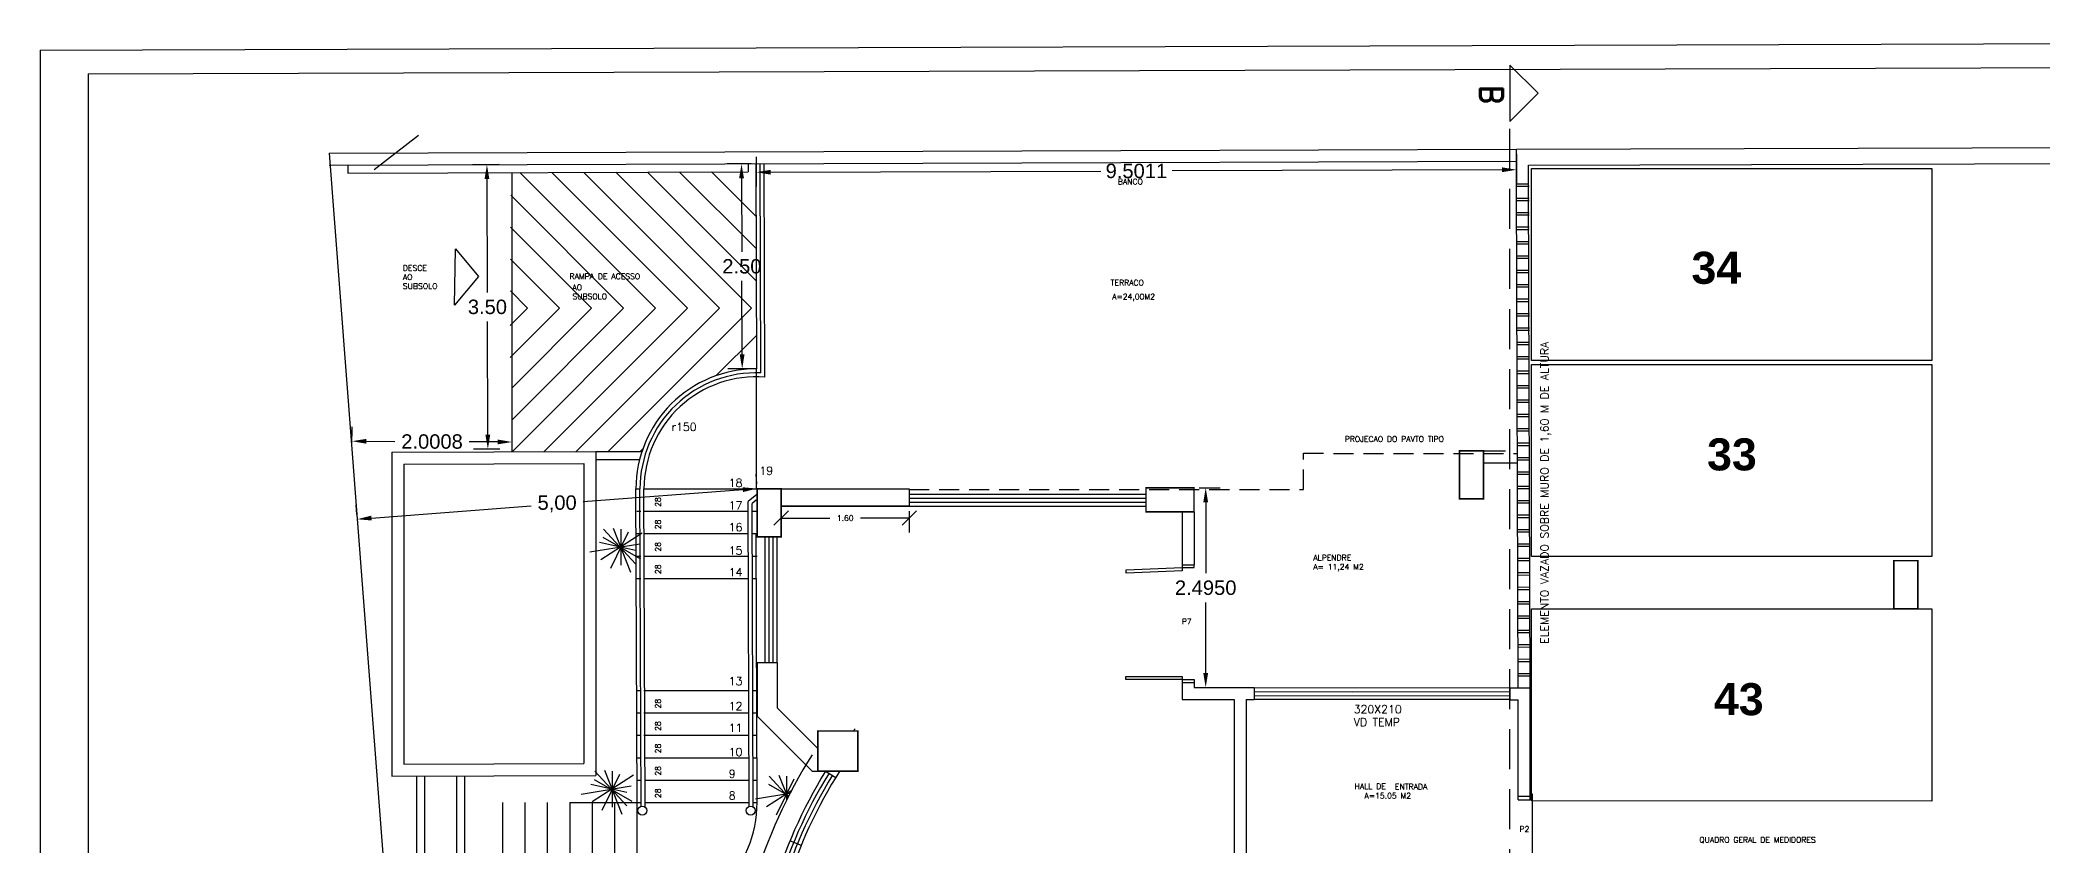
# Model space of a CAD drawing. Header units: millimetres. Extents: x 2200 to 2403, y 2380 to 2511.
# Drawn here: x 2289.78 to 2314.81, y 2439.59 to 2449.66 of the extents above; entities that cross this region are included whole.
import ezdxf

# ---------------------------------------------------------------- set-up
doc = ezdxf.new("R2010")
doc.units = ezdxf.units.MM
doc.linetypes.add('DASHED', pattern=[0.75, 0.5, -0.25])
doc.linetypes.add('HIDDEN', pattern=[0.375, 0.25, -0.125])
doc.styles.add('ROMAND', font='romand', dxfattribs={"height": 0.1})
doc.styles.add('ROMANS', font='ROMANS.shx', dxfattribs={"height": 0.07})
doc.styles.add('SANSSERIFBOLD', font='sasb____.pfb', dxfattribs={"height": 0.4})
doc.styles.get("Standard").update_dxf_attribs({"font": 'arial.ttf'})
doc.dimstyles.get("Standard").update_dxf_attribs({"dimtxt": 0.18, "dimasz": 0.18, "dimexe": 0.18, "dimexo": 0.0625, "dimgap": 0.09, "dimtad": 0, "dimtih": 1, "dimtoh": 1, "dimdec": 4, "dimzin": 0, "dimdsep": 46, "dimtxsty": 'Standard', "dimcen": 0.09, "dimadec": 0, "dimazin": 0, "dimtfac": 1, "dimtdec": 4, "dimtofl": 0, "dimtmove": 0, "dimatfit": 3, "dimfxl": 1, "dimtolj": 1, "dimtzin": 0, "dimarcsym": 0})

# ---------------------------------------------------------------- blocks, each defined once
blk = doc.blocks.new('*D190')
at = {"color": 0, "lineweight": -2, "transparency": 16777216}
for p, q in [((2298.732, 2448.2), (2298.733, 2447.827)), ((2308.233, 2448.232), (2308.234, 2447.858)), ((2298.912, 2448.007), (2303.037, 2448.021)), ((2308.053, 2448.038), (2303.929, 2448.024))]:
    blk.add_line(p, q, dxfattribs=at)
at = {"color": 0, "transparency": 16777216}
for points in [[(2298.912, 2448.037), (2298.912, 2447.977), (2298.732, 2448.007)], [(2308.053, 2448.068), (2308.053, 2448.008), (2308.233, 2448.038)]]:
    blk.add_solid(points, dxfattribs=at)
at = {"layer": 'DEFPOINTS', "color": 0, "transparency": 16777216}
for p in [(2298.732, 2448.263), (2308.233, 2448.294), (2298.732, 2448.007)]:
    blk.add_point(p, dxfattribs=at)
at = {"color": 0, "transparency": 16777216, "insert": (2303.483, 2448.022), "char_height": 0.18, "attachment_point": 5}
blk.add_mtext('\\A1;9.5011', dxfattribs=at)
blk = doc.blocks.new('*D191')
at = {"color": 0, "lineweight": -2, "transparency": 16777216}
for p, q in [((2298.74, 2444.112), (2298.73, 2444.232)), ((2293.74, 2443.729), (2293.731, 2443.85)), ((2293.924, 2443.684), (2295.921, 2443.837)), ((2298.565, 2444.039), (2296.568, 2443.886))]:
    blk.add_line(p, q, dxfattribs=at)
at = {"color": 0, "transparency": 16777216}
for points in [[(2298.562, 2444.069), (2298.567, 2444.009), (2298.744, 2444.053)], [(2293.922, 2443.714), (2293.926, 2443.654), (2293.745, 2443.67)]]:
    blk.add_solid(points, dxfattribs=at)
at = {"layer": 'DEFPOINTS', "color": 0, "transparency": 16777216}
for p in [(2298.744, 2444.049), (2293.745, 2443.67), (2293.745, 2443.667)]:
    blk.add_point(p, dxfattribs=at)
at = {"color": 0, "transparency": 16777216, "insert": (2296.244, 2443.861), "char_height": 0.18, "attachment_point": 5}
blk.add_mtext('\\A1;5,00', dxfattribs=at)
blk = doc.blocks.new('*D202')
at = {"color": 0, "lineweight": -2, "transparency": 16777216}
for p, q in [((2293.68, 2444.581), (2293.681, 2444.825)), ((2293.86, 2444.644), (2294.215, 2444.642)), ((2295.501, 2444.636), (2295.146, 2444.638)), ((2295.681, 2444.571), (2295.682, 2444.815))]:
    blk.add_line(p, q, dxfattribs=at)
at = {"color": 0, "transparency": 16777216}
for points in [[(2293.86, 2444.674), (2293.86, 2444.614), (2293.68, 2444.645)], [(2295.501, 2444.666), (2295.501, 2444.606), (2295.681, 2444.635)]]:
    blk.add_solid(points, dxfattribs=at)
at = {"layer": 'DEFPOINTS', "color": 0, "transparency": 16777216}
for p in [(2293.68, 2444.645), (2293.68, 2444.518), (2295.68, 2444.508)]:
    blk.add_point(p, dxfattribs=at)
at = {"color": 0, "transparency": 16777216, "insert": (2294.681, 2444.64), "char_height": 0.18, "attachment_point": 5}
blk.add_mtext('\\A1;2.0008', dxfattribs=at)
blk = doc.blocks.new('*D213')
at = {"color": 0, "lineweight": -2, "transparency": 16777216}
for p, q in [((2295.518, 2448.102), (2295.187, 2448.101)), ((2295.367, 2447.922), (2295.372, 2446.505)), ((2295.378, 2444.725), (2295.373, 2446.142)), ((2295.53, 2444.546), (2295.199, 2444.545))]:
    blk.add_line(p, q, dxfattribs=at)
at = {"color": 0, "transparency": 16777216}
for points in [[(2295.397, 2447.922), (2295.337, 2447.921), (2295.367, 2448.102)], [(2295.408, 2444.726), (2295.348, 2444.725), (2295.379, 2444.545)]]:
    blk.add_solid(points, dxfattribs=at)
at = {"layer": 'DEFPOINTS', "color": 0, "transparency": 16777216}
for p in [(2295.58, 2448.102), (2295.379, 2444.545), (2295.592, 2444.546)]:
    blk.add_point(p, dxfattribs=at)
at = {"color": 0, "transparency": 16777216, "insert": (2295.373, 2446.323), "char_height": 0.18, "attachment_point": 5}
blk.add_mtext('\\A1;3.50', dxfattribs=at)
blk = doc.blocks.new('*D179')
at = {"color": 0, "lineweight": -2, "transparency": 16777216}
for p, q in [((2298.67, 2448.112), (2298.368, 2448.111)), ((2298.549, 2447.932), (2298.552, 2447.012)), ((2298.556, 2445.729), (2298.553, 2446.649)), ((2298.678, 2445.549), (2298.377, 2445.548))]:
    blk.add_line(p, q, dxfattribs=at)
at = {"color": 0, "transparency": 16777216}
for points in [[(2298.579, 2447.932), (2298.519, 2447.932), (2298.548, 2448.112)], [(2298.586, 2445.729), (2298.526, 2445.729), (2298.557, 2445.549)]]:
    blk.add_solid(points, dxfattribs=at)
at = {"layer": 'DEFPOINTS', "color": 0, "transparency": 16777216}
for p in [(2298.732, 2448.113), (2298.557, 2445.549), (2298.74, 2445.55)]:
    blk.add_point(p, dxfattribs=at)
at = {"color": 0, "transparency": 16777216, "insert": (2298.553, 2446.83), "char_height": 0.18, "attachment_point": 5}
blk.add_mtext('\\A1;2.50', dxfattribs=at)
blk = doc.blocks.new('*D174')
at = {"color": 0, "lineweight": -2, "transparency": 16777216}
for p, q in [((2304.266, 2444.061), (2304.529, 2444.061)), ((2304.349, 2443.881), (2304.349, 2442.995)), ((2304.349, 2441.746), (2304.349, 2442.631)), ((2304.266, 2441.566), (2304.529, 2441.566))]:
    blk.add_line(p, q, dxfattribs=at)
at = {"color": 0, "transparency": 16777216}
for points in [[(2304.319, 2443.881), (2304.379, 2443.881), (2304.349, 2444.061)], [(2304.319, 2441.746), (2304.379, 2441.746), (2304.349, 2441.566)]]:
    blk.add_solid(points, dxfattribs=at)
at = {"layer": 'DEFPOINTS', "color": 0, "transparency": 16777216}
for p in [(2304.203, 2444.061), (2304.349, 2444.061), (2304.203, 2441.566)]:
    blk.add_point(p, dxfattribs=at)
at = {"color": 0, "transparency": 16777216, "insert": (2304.349, 2442.813), "char_height": 0.18, "attachment_point": 5}
blk.add_mtext('\\A1;2.4950', dxfattribs=at)
blk = doc.blocks.new('*D240')
at = {"color": 1, "lineweight": -2, "transparency": 16777216}
for p, q in [((2298.954, 2443.594), (2299.134, 2443.774)), ((2299.044, 2443.77), (2299.044, 2443.504)), ((2299.044, 2443.684), (2299.653, 2443.684)), ((2300.644, 2443.684), (2300.036, 2443.684)), ((2300.554, 2443.594), (2300.734, 2443.774)), ((2300.644, 2443.77), (2300.644, 2443.504))]:
    blk.add_line(p, q, dxfattribs=at)
at = {"layer": 'DEFPOINTS', "color": 0, "transparency": 16777216}
for p in [(2299.044, 2443.832), (2300.644, 2443.832), (2300.644, 2443.684)]:
    blk.add_point(p, dxfattribs=at)
at = {"color": 1, "transparency": 16777216, "insert": (2299.844, 2443.684), "char_height": 0.07, "attachment_point": 5, "style": 'ROMANS'}
blk.add_mtext('\\A1;1.60', dxfattribs=at)

msp = doc.modelspace()

# ---------------------------------------------------------------- linework, layer by layer
at = {"color": 1}
for p, q in [((2289.78267, 2449.53306), (2327.79711, 2449.65898)), ((2289.78267, 2449.53306), (2289.78267, 2420.53476)), ((2293.63034, 2448.09579), (2293.63034, 2447.99579)), ((2298.63034, 2448.11236), (2298.63034, 2448.01236)), ((2298.74049, 2445.54951), (2298.732, 2448.11269)), ((2293.63034, 2447.99579), (2298.63034, 2448.01236)), ((2308.42171, 2445.65516), (2308.42221, 2448.05516)), ((2308.42221, 2448.05516), (2313.42221, 2448.05412)), ((2313.42221, 2448.05412), (2313.42171, 2445.65412)), ((2294.95983, 2446.34359), (2294.97424, 2447.04919)), ((2294.97424, 2447.04919), (2295.26243, 2446.70359)), ((2295.26243, 2446.70359), (2294.95983, 2446.34359)), ((2313.42171, 2445.65412), (2308.42171, 2445.65516)), ((2308.42171, 2443.20506), (2308.42221, 2445.60506)), ((2308.42221, 2445.60506), (2313.42221, 2445.60401)), ((2313.42221, 2445.60401), (2313.42171, 2443.20401)), ((2298.72961, 2445.54951), (2298.72961, 2444.03952)), ((2307.82216, 2444.52444), (2308.09501, 2444.52534)), ((2307.82266, 2444.37444), (2308.2455, 2444.37584)), ((2297.22961, 2444.04946), (2297.27961, 2444.04946)), ((2297.2426, 2440.12946), (2297.22961, 2444.04946)), ((2297.32961, 2444.04946), (2298.74447, 2444.04946)), ((2297.24074, 2443.76946), (2297.29074, 2443.76946)), ((2297.32961, 2443.76946), (2298.63055, 2443.76946)), ((2298.68055, 2443.76946), (2298.74447, 2443.76946)), ((2297.24074, 2443.48946), (2297.29074, 2443.48946)), ((2297.32961, 2443.48946), (2298.63147, 2443.48946)), ((2298.68147, 2443.48946), (2298.73148, 2443.48946)), ((2297.24074, 2443.20946), (2297.29074, 2443.20946)), ((2297.32961, 2443.20946), (2298.6324, 2443.20946)), ((2298.6824, 2443.20946), (2298.74447, 2443.20946)), ((2313.42171, 2443.20401), (2308.42171, 2443.20506)), ((2297.24074, 2442.92946), (2297.29074, 2442.92946)), ((2297.32961, 2442.92946), (2298.63333, 2442.92946)), ((2298.68333, 2442.92946), (2298.73333, 2442.92946)), ((2308.42171, 2440.1489), (2308.42221, 2442.5489)), ((2308.42221, 2442.5489), (2313.42221, 2442.54785)), ((2313.42221, 2442.54785), (2313.42171, 2440.14785)), ((2297.24074, 2441.52946), (2297.29074, 2441.52946)), ((2297.32961, 2441.52946), (2298.63797, 2441.52946)), ((2298.68797, 2441.52946), (2298.74447, 2441.52946)), ((2304.95301, 2441.46528), (2308.15474, 2441.46264)), ((2304.95306, 2441.51528), (2308.15478, 2441.51264)), ((2304.95306, 2441.51528), (2306.18467, 2441.51426)), ((2297.24074, 2441.24946), (2297.29074, 2441.24946)), ((2297.32961, 2441.24946), (2298.63889, 2441.24946)), ((2298.68889, 2441.24946), (2298.74447, 2441.24946)), ((2297.24074, 2440.96946), (2297.29074, 2440.96946)), ((2297.32961, 2440.96946), (2298.63982, 2440.96946)), ((2298.68982, 2440.96946), (2298.74447, 2440.96946)), ((2297.24074, 2440.68946), (2297.29074, 2440.68946)), ((2297.34074, 2440.68946), (2298.64075, 2440.68946)), ((2298.69075, 2440.68946), (2298.74447, 2440.68946)), ((2297.24167, 2440.40946), (2297.29167, 2440.40946)), ((2297.34167, 2440.40946), (2298.64168, 2440.40946)), ((2298.69168, 2440.40946), (2298.74168, 2440.40946)), ((2295.56167, 2440.12946), (2295.56167, 2438.62946)), ((2295.84167, 2440.12946), (2295.84167, 2438.62946)), ((2296.12167, 2440.12946), (2296.12167, 2438.62946)), ((2296.40167, 2440.12946), (2296.40167, 2438.62946)), ((2296.40167, 2440.12946), (2297.2926, 2440.12946)), ((2296.68167, 2440.13039), (2296.68167, 2438.62945)), ((2296.96167, 2440.13039), (2296.96167, 2438.62945)), ((2297.24167, 2440.12946), (2297.24167, 2438.62945)), ((2297.3426, 2440.12946), (2298.6426, 2440.12946)), ((2298.6926, 2440.12946), (2298.74261, 2440.12946)), ((2313.42171, 2440.14785), (2308.42171, 2440.1489)), ((2299.15495, 2439.65155), (2299.29366, 2439.59444))]:
    msp.add_line(p, q, dxfattribs=at)
for p, q in [((2290.38267, 2449.23504), (2327.50004, 2449.35799)), ((2308.14847, 2449.34668), (2308.14847, 2448.63957)), ((2308.14847, 2449.34668), (2308.50202, 2448.99312)), ((2290.38267, 2449.23504), (2290.38267, 2420.83476)), ((2308.50202, 2448.99312), (2308.14847, 2448.63957)), ((2308.23252, 2448.29416), (2326.5098, 2448.35471)), ((2308.23395, 2447.86273), (2308.23252, 2448.29416)), ((2308.38318, 2448.09466), (2326.31175, 2448.15405)), ((2308.38395, 2447.863), (2308.38318, 2448.09466)), ((2299.04447, 2444.04951), (2300.64447, 2444.04951)), ((2300.64447, 2444.04951), (2300.64447, 2443.83223)), ((2300.64447, 2443.83223), (2299.04447, 2443.83223)), ((2304.0531, 2443.76088), (2304.0531, 2443.10097)), ((2304.2031, 2443.76088), (2304.2031, 2443.10085)), ((2304.0531, 2443.10097), (2304.2031, 2443.10085)), ((2298.99447, 2441.87382), (2298.74447, 2441.87382)), ((2298.74447, 2441.87382), (2298.74447, 2441.20789)), ((2298.99447, 2441.87382), (2298.99447, 2441.31145)), ((2304.0531, 2441.63097), (2304.0531, 2441.41597)), ((2304.0531, 2441.63097), (2304.2031, 2441.63085)), ((2304.2031, 2441.63085), (2304.2031, 2441.56585)), ((2304.0531, 2441.41597), (2304.7031, 2441.41547)), ((2304.2031, 2441.56585), (2304.9531, 2441.56528)), ((2304.7031, 2441.41547), (2304.7031, 2435.49588)), ((2304.8531, 2441.41536), (2304.9531, 2441.41528)), ((2304.8531, 2441.41536), (2304.8531, 2439.19588)), ((2304.9531, 2441.56528), (2304.9531, 2441.41497)), ((2308.15471, 2441.41283), (2308.15482, 2441.56283)), ((2308.15471, 2441.41283), (2308.25471, 2441.41276)), ((2308.15482, 2441.56283), (2308.40482, 2441.56264)), ((2308.25378, 2440.20543), (2308.25471, 2441.41276)), ((2308.40378, 2440.20543), (2308.40482, 2441.56264)), ((2299.42978, 2440.52258), (2299.5031, 2440.52258)), ((2308.40378, 2440.20543), (2308.25378, 2440.20543))]:
    msp.add_line(p, q)
at = {"linetype": 'DASHED'}
msp.add_line((2308.14847, 2435.29743), (2308.14847, 2448.63957), dxfattribs=at)
at = {"color": 4}
for p, q in [((2293.95744, 2448.04297), (2294.51208, 2448.46933)), ((2293.39469, 2448.24501), (2295.04856, 2426.61904)), ((2295.68047, 2444.5082), (2295.68047, 2448.00258)), ((2295.78014, 2448.00291), (2297.47493, 2446.30813)), ((2296.17882, 2448.00424), (2297.87493, 2446.30813)), ((2296.5775, 2448.00556), (2298.27493, 2446.30813)), ((2296.97618, 2448.00688), (2298.67493, 2446.30813)), ((2297.37486, 2448.0082), (2298.73686, 2446.64619)), ((2297.77354, 2448.00952), (2298.73553, 2447.04752)), ((2298.17222, 2448.01084), (2298.7342, 2447.44885)), ((2308.25482, 2441.56276), (2308.23395, 2447.86273)), ((2308.40482, 2441.56264), (2308.38395, 2447.863)), ((2295.66376, 2447.71929), (2297.07493, 2446.30813)), ((2308.23877, 2447.83274), (2308.38939, 2447.83301)), ((2308.23906, 2447.68274), (2308.38979, 2447.68301)), ((2308.23923, 2447.65274), (2308.38984, 2447.65301)), ((2308.23951, 2447.50274), (2308.39025, 2447.50301)), ((2308.23969, 2447.47274), (2308.3903, 2447.47301)), ((2295.66244, 2447.32061), (2296.67493, 2446.30813)), ((2308.23997, 2447.32274), (2308.39071, 2447.32301)), ((2308.24015, 2447.29274), (2308.39076, 2447.29301)), ((2308.24043, 2447.14274), (2308.39116, 2447.14301)), ((2308.2406, 2447.11274), (2308.39122, 2447.11301)), ((2295.66112, 2446.92193), (2296.27493, 2446.30813)), ((2308.24089, 2446.96274), (2308.39162, 2446.96301)), ((2308.24106, 2446.93274), (2308.39167, 2446.93301)), ((2308.24134, 2446.78274), (2308.39208, 2446.78301)), ((2308.24152, 2446.75274), (2308.39213, 2446.75301)), ((2308.2418, 2446.60274), (2308.39253, 2446.60301)), ((2295.6598, 2446.52325), (2295.87493, 2446.30813)), ((2308.24198, 2446.57274), (2308.39259, 2446.57301)), ((2308.24226, 2446.42274), (2308.39299, 2446.42301)), ((2308.24243, 2446.39274), (2308.39305, 2446.39301)), ((2295.65704, 2445.69025), (2296.27493, 2446.30813)), ((2295.65837, 2446.09158), (2295.87493, 2446.30813)), ((2295.68047, 2445.31367), (2296.67493, 2446.30813)), ((2295.68047, 2444.91367), (2297.07493, 2446.30813)), ((2295.68047, 2444.51367), (2297.47493, 2446.30813)), ((2296.08129, 2444.5145), (2297.87493, 2446.30813)), ((2296.48262, 2444.51583), (2298.27493, 2446.30813)), ((2296.88332, 2444.51653), (2298.67493, 2446.30813)), ((2308.24271, 2446.24274), (2308.39345, 2446.24301)), ((2308.24289, 2446.21274), (2308.3935, 2446.21301)), ((2298.23101, 2445.46421), (2298.73909, 2445.9723)), ((2308.24317, 2446.06274), (2308.39391, 2446.06301)), ((2308.24335, 2446.03274), (2308.39396, 2446.03301)), ((2308.24363, 2445.88275), (2308.39436, 2445.88301)), ((2308.2438, 2445.85275), (2308.39442, 2445.85301)), ((2308.24409, 2445.70275), (2308.39482, 2445.70301)), ((2308.24426, 2445.67275), (2308.39487, 2445.67301)), ((2308.24454, 2445.52275), (2308.39528, 2445.52301)), ((2308.24472, 2445.49275), (2308.39533, 2445.49301)), ((2308.245, 2445.34275), (2308.39574, 2445.34301)), ((2308.24518, 2445.31275), (2308.39579, 2445.31301)), ((2308.24546, 2445.16275), (2308.39619, 2445.16302)), ((2308.24563, 2445.13275), (2308.39625, 2445.13302)), ((2308.24592, 2444.98275), (2308.39665, 2444.98302)), ((2308.24609, 2444.95275), (2308.3967, 2444.95302)), ((2308.24637, 2444.80275), (2308.39711, 2444.80302)), ((2308.24655, 2444.77275), (2308.39716, 2444.77302)), ((2308.24683, 2444.62275), (2308.39757, 2444.62302)), ((2308.24701, 2444.59275), (2308.39762, 2444.59302)), ((2296.72941, 2444.41664), (2297.27513, 2444.41623)), ((2296.72948, 2444.51664), (2297.30406, 2444.5162)), ((2297.27812, 2444.51133), (2297.3149, 2444.54811)), ((2308.24729, 2444.44275), (2308.39802, 2444.44302)), ((2308.24746, 2444.41275), (2308.39808, 2444.41302)), ((2308.24774, 2444.26275), (2308.39848, 2444.26302)), ((2308.24792, 2444.23275), (2308.39853, 2444.23302)), ((2308.2482, 2444.08275), (2308.39894, 2444.08302)), ((2308.24838, 2444.05275), (2308.39899, 2444.05302)), ((2308.24866, 2443.90275), (2308.39939, 2443.90302)), ((2308.24884, 2443.87275), (2308.39945, 2443.87302)), ((2308.24912, 2443.72275), (2308.39985, 2443.72302)), ((2308.24929, 2443.69275), (2308.3999, 2443.69302)), ((2297.27927, 2443.36021), (2296.65329, 2443.25877)), ((2297.22398, 2443.27972), (2296.77371, 2443.37971)), ((2297.30736, 2443.49637), (2296.79039, 2443.16306)), ((2296.81402, 2443.44474), (2297.28773, 2443.17423)), ((2296.82374, 2443.54637), (2297.22398, 2443.11307)), ((2297.13123, 2443.50814), (2296.91129, 2443.05589)), ((2296.94513, 2443.55887), (2297.16084, 2443.00939)), ((2297.04054, 2443.54637), (2297.04054, 2443.0964)), ((2308.24957, 2443.54275), (2308.40031, 2443.54302)), ((2308.24975, 2443.51275), (2308.40036, 2443.51302)), ((2308.25003, 2443.36275), (2308.40077, 2443.36302)), ((2308.25021, 2443.33275), (2308.40082, 2443.33302)), ((2308.25049, 2443.18275), (2308.40122, 2443.18302)), ((2308.25066, 2443.15275), (2308.40128, 2443.15302)), ((2308.25095, 2443.00275), (2308.40168, 2443.00302)), ((2308.25112, 2442.97275), (2308.40173, 2442.97302)), ((2308.2514, 2442.82276), (2308.40214, 2442.82302)), ((2308.25158, 2442.79276), (2308.40219, 2442.79302)), ((2308.25186, 2442.64276), (2308.4026, 2442.64302)), ((2308.25204, 2442.61276), (2308.40265, 2442.61302)), ((2308.25232, 2442.46276), (2308.40305, 2442.46302)), ((2308.25249, 2442.43276), (2308.40311, 2442.43302)), ((2308.25278, 2442.28276), (2308.40351, 2442.28302)), ((2308.25295, 2442.25276), (2308.40356, 2442.25302)), ((2308.25323, 2442.10276), (2308.40397, 2442.10303)), ((2308.25341, 2442.07276), (2308.40402, 2442.07303)), ((2308.25369, 2441.92276), (2308.40442, 2441.92303)), ((2308.25387, 2441.89276), (2308.40448, 2441.89303)), ((2308.25415, 2441.74276), (2308.40488, 2441.74303)), ((2308.25432, 2441.71276), (2308.40494, 2441.71303)), ((2304.95297, 2441.42168), (2308.14847, 2441.41904)), ((2304.9531, 2441.56528), (2308.15482, 2441.56264)), ((2294.48825, 2440.45822), (2294.48825, 2434.14583)), ((2294.58825, 2440.45823), (2294.58825, 2432.63809)), ((2294.98825, 2440.45828), (2294.98825, 2427.15282)), ((2295.08825, 2440.45829), (2295.08825, 2438.62945)), ((2297.17061, 2440.33271), (2296.54463, 2440.23126)), ((2297.11532, 2440.25222), (2296.66505, 2440.35221)), ((2297.1987, 2440.46887), (2296.68173, 2440.13556)), ((2296.70536, 2440.41724), (2297.17907, 2440.14673)), ((2296.71508, 2440.51886), (2297.11532, 2440.08556)), ((2297.02257, 2440.48064), (2296.80264, 2440.02838)), ((2296.83647, 2440.53136), (2297.05218, 2439.98189)), ((2296.93188, 2440.51886), (2296.93188, 2440.0689)), ((2298.88514, 2440.3584), (2299.13883, 2440.21354)), ((2298.89487, 2440.46003), (2299.13304, 2440.20218)), ((2299.20236, 2440.4218), (2298.98242, 2439.96955)), ((2299.01626, 2440.47253), (2299.12703, 2440.19035)), ((2299.11166, 2440.46003), (2299.11166, 2440.15979)), ((2299.15346, 2440.24196), (2298.72442, 2440.17243)), ((2299.17155, 2440.27661), (2298.86151, 2440.07672)), ((2308.43381, 2440.23543), (2308.40381, 2440.23543)), ((2308.43323, 2439.48043), (2308.43381, 2440.23543))]:
    msp.add_line(p, q, dxfattribs=at)
at = {"color": 3}
for p, q in [((2293.39469, 2448.24501), (2308.23252, 2448.29416)), ((2293.39519, 2448.09502), (2308.23302, 2448.14417)), ((2304.0531, 2443.10097), (2304.0531, 2443.06597)), ((2304.2031, 2443.06585), (2304.2031, 2443.10085)), ((2303.35367, 2443.03767), (2304.0531, 2443.06597)), ((2303.35529, 2442.9977), (2303.35367, 2443.03767)), ((2304.05471, 2443.026), (2303.35529, 2442.9977)), ((2304.0531, 2443.06597), (2304.2031, 2443.06585)), ((2304.0531, 2443.06597), (2304.05471, 2443.026)), ((2303.3531, 2441.66597), (2303.3531, 2441.70597)), ((2303.3531, 2441.70597), (2304.0531, 2441.70597)), ((2304.0531, 2441.66597), (2303.3531, 2441.66597)), ((2304.0531, 2441.70597), (2304.0531, 2441.66597)), ((2304.0531, 2441.66597), (2304.2031, 2441.66585)), ((2304.0531, 2441.66597), (2304.0531, 2441.63097)), ((2304.2031, 2441.66585), (2304.2031, 2441.63085)), ((2308.2532, 2440.16322), (2308.25317, 2440.19822)), ((2308.2532, 2440.16322), (2308.4032, 2440.16322)), ((2308.4032, 2440.16322), (2308.40317, 2440.19822))]:
    msp.add_line(p, q, dxfattribs=at)
at = {"color": 2}
for p, q in [((2298.79066, 2445.49822), (2298.782, 2448.11286)), ((2298.84084, 2445.44508), (2298.832, 2448.11302)), ((2294.17949, 2444.5082), (2296.72948, 2444.51664)), ((2294.17949, 2444.5082), (2294.17975, 2442.40819)), ((2294.3295, 2444.35869), (2296.5795, 2444.36615)), ((2294.3295, 2444.35869), (2294.32998, 2440.60867)), ((2296.5795, 2444.36615), (2296.57998, 2440.61613)), ((2296.72948, 2444.51664), (2296.73, 2440.46662)), ((2297.29275, 2440.083), (2297.27961, 2444.04946)), ((2297.34278, 2440.07384), (2297.32961, 2444.04946)), ((2298.74194, 2443.98026), (2298.63014, 2443.89182)), ((2298.64276, 2440.082), (2298.63014, 2443.89182)), ((2298.73009, 2443.90714), (2298.68022, 2443.86769)), ((2298.69278, 2440.07601), (2298.68022, 2443.86769)), ((2294.17975, 2442.41583), (2294.18, 2440.45818)), ((2294.32998, 2440.60867), (2296.57998, 2440.61613)), ((2294.18, 2440.45818), (2296.73, 2440.46662))]:
    msp.add_line(p, q, dxfattribs=at)
at = {"color": 7}
for p, q in [((2308.23395, 2447.86273), (2308.38395, 2447.863)), ((2299.59979, 2440.52258), (2299.72737, 2440.4437))]:
    msp.add_line(p, q, dxfattribs=at)
at = {"color": 1, "linetype": 'HIDDEN'}
for p, q in [((2305.57215, 2444.03952), (2305.57215, 2444.49366)), ((2305.57215, 2444.49366), (2308.24512, 2444.49162)), ((2299.04447, 2444.03952), (2299.04536, 2444.03952)), ((2300.64447, 2444.03952), (2305.57215, 2444.03952))]:
    msp.add_line(p, q, dxfattribs=at)
at = {"color": 1, "linetype": 'Continuous'}
for p, q in [((2300.64447, 2443.98223), (2303.6031, 2443.98223)), ((2299.04447, 2443.83223), (2303.6031, 2443.83223)), ((2298.84447, 2441.87382), (2298.84447, 2443.44951)), ((2298.99447, 2441.87382), (2298.99447, 2443.44951))]:
    msp.add_line(p, q, dxfattribs=at)
at = {"color": 4, "linetype": 'Continuous'}
for p, q in [((2300.64447, 2443.93223), (2303.6031, 2443.93223)), ((2300.64447, 2443.88223), (2303.6031, 2443.88223)), ((2298.89447, 2441.87382), (2298.89447, 2443.44951)), ((2298.94447, 2441.87382), (2298.94447, 2443.44951))]:
    msp.add_line(p, q, dxfattribs=at)
at = {"color": 8}
msp.add_line((2298.74261, 2440.12946), (2298.73148, 2443.48946), dxfattribs=at)
at = {"color": 7, "linetype": 'Continuous'}
for p, q in [((2299.42978, 2440.52258), (2298.74447, 2441.20789)), ((2299.5031, 2440.80282), (2298.99447, 2441.31145))]:
    msp.add_line(p, q, dxfattribs=at)
at = {"const_width": 0.02}
for points in [[(2307.52216, 2443.92444), (2307.52216, 2444.52444), (2307.82216, 2444.52444), (2307.82216, 2443.92444)], [(2299.04447, 2444.04951), (2299.04447, 2443.44951), (2298.74447, 2443.44951), (2298.74447, 2444.04951)], [(2299.04447, 2444.04951), (2299.04447, 2443.44951), (2298.74447, 2443.44951), (2298.74447, 2444.04951)], [(2303.6031, 2444.06088), (2304.2031, 2444.06088), (2304.2031, 2443.76088), (2303.6031, 2443.76088)], [(2313.24778, 2443.15209), (2313.24778, 2442.55209), (2312.94778, 2442.55209), (2312.94778, 2443.15209)], [(2300.0031, 2441.02258), (2300.0031, 2440.52258), (2299.5031, 2440.52258), (2299.5031, 2441.02258)]]:
    msp.add_lwpolyline(points, close=True, dxfattribs=at)
at = {"color": 1}
for centre in [(2297.30865, 2440.02864), (2298.66174, 2440.02864)]:
    msp.add_circle(centre, 0.05664, dxfattribs=at)
for centre, start, end in [((2298.72961, 2444.04951), 90, 180.001879), ((2297.2426, 2440.12946), 269.964573, 0)]:
    msp.add_arc(centre, 1.5, start, end, dxfattribs=at)
at = {"color": 2}
for radius, start in [(1.45, 87.586899), (1.4, 85.44316)]:
    msp.add_arc((2298.72961, 2444.04951), radius, start, 180, dxfattribs=at)
at = {"color": 7, "linetype": 'Continuous'}
for radius, start, end in [(6, 142.126585, 142.466526), (5.85, 147.358837, 148.271722)]:
    msp.add_arc((2304.7031, 2437.36723), radius, start, end, dxfattribs=at)
at = {"color": 1, "linetype": 'Continuous'}
for radius, start in [(6.25, 147.483196), (5.95, 148.271722), (5.9, 148.271722)]:
    msp.add_arc((2304.7031, 2437.36723), radius, start, 180, dxfattribs=at)
at = {"color": 4, "linetype": 'Continuous'}
for radius in [6, 5.85]:
    msp.add_arc((2304.7031, 2437.36723), radius, 148.271722, 180, dxfattribs=at)

# ---------------------------------------------------------------- texts
at = {"color": 1}
for s, height, rotation, style, p in [('B', 0.29214, 270, 'ROMAND', (2307.77447, 2449.10224)), ('ELEMENTO VAZADO SOBRE MURO DE 1,60 M DE ALTURA', 0.1, 90, 'ROMAND', (2308.63383, 2442.11195)), ('28', 0.07, 90, 'ROMANS', (2297.53833, 2443.82448)), ('28', 0.07, 90, 'ROMANS', (2297.53833, 2443.54448)), ('28', 0.07, 90, 'ROMANS', (2297.53833, 2443.26448)), ('28', 0.07, 90, 'ROMANS', (2297.53833, 2442.98448)), ('28', 0.07, 90, 'ROMANS', (2297.53833, 2441.30448)), ('28', 0.07, 90, 'ROMANS', (2297.53833, 2441.02448)), ('28', 0.07, 90, 'ROMANS', (2297.53833, 2440.74448)), ('28', 0.07, 90, 'ROMANS', (2297.53833, 2440.46448)), ('28', 0.07, 90, 'ROMANS', (2297.53833, 2440.18448))]:
    msp.add_text(s, height=height, rotation=rotation, dxfattribs=dict(at, style=style)).set_placement(p)
for s, height, style, p in [('BANCO', 0.07, 'ROMAND', (2303.25152, 2447.8554)), ('DESCE', 0.07, 'ROMAND', (2294.31665, 2446.77461)), ('34', 0.4, 'SANSSERIFBOLD', (2310.41945, 2446.61288)), ('AO', 0.07, 'ROMAND', (2294.31665, 2446.66128)), ('SUBSOLO', 0.07, 'ROMAND', (2294.31665, 2446.54795)), ('RAMPA DE ACESSO', 0.07, 'ROMAND', (2296.39985, 2446.67017)), ('AO', 0.07, 'ROMAND', (2296.43543, 2446.53198)), ('TERRACO', 0.07, 'ROMAND', (2303.16182, 2446.59101)), ('SUBSOLO', 0.07, 'ROMAND', (2296.43543, 2446.41864)), ('A=24,00M2', 0.07, 'ROMAND', (2303.18115, 2446.41723)), ('r150', 0.1, 'ROMAND', (2297.67441, 2444.77402)), ('PROJECAO DO PAVTO TIPO', 0.07, 'ROMAND', (2306.08667, 2444.63747)), ('33', 0.4, 'SANSSERIFBOLD', (2310.61432, 2444.28084)), ('18', 0.1, 'ROMAND', (2298.38866, 2444.07475)), ('19', 0.1, 'ROMAND', (2298.77162, 2444.22581)), ('17', 0.1, 'ROMAND', (2298.38866, 2443.79278)), ('16', 0.1, 'ROMAND', (2298.38866, 2443.52078)), ('15', 0.1, 'ROMAND', (2298.38866, 2443.22864)), ('ALPENDRE', 0.07, 'ROMAND', (2305.69423, 2443.15313)), ('A= 11,24 M2', 0.07, 'ROMAND', (2305.69423, 2443.03979)), ('14', 0.1, 'ROMAND', (2298.38866, 2442.95665)), ('P7', 0.07, 'ROMAND', (2304.04965, 2442.35631)), ('13', 0.1, 'ROMAND', (2298.38866, 2441.59578)), ('43', 0.4, 'SANSSERIFBOLD', (2310.70018, 2441.22124)), ('12', 0.1, 'ROMAND', (2298.38866, 2441.28439)), ('320X210', 0.1, 'ROMAND', (2306.19882, 2441.24509)), ('11', 0.1, 'ROMAND', (2298.38866, 2441.01239)), ('VD TEMP', 0.1, 'ROMAND', (2306.19882, 2441.08319)), ('10', 0.1, 'ROMAND', (2298.38866, 2440.71007)), ('9', 0.1, 'ROMAND', (2298.38866, 2440.43808)), ('HALL DE', 0.07, 'ROMAND', (2306.21014, 2440.29759)), ('ENTRADA', 0.07, 'ROMAND', (2306.71362, 2440.29216)), ('8', 0.1, 'ROMAND', (2298.38866, 2440.16609)), ('A=15.05 M2', 0.07, 'ROMAND', (2306.33357, 2440.17854)), ('P2', 0.07, 'ROMAND', (2308.27085, 2439.76438)), ('QUADRO GERAL DE MEDIDORES', 0.07, 'ROMAND', (2310.51733, 2439.62795))]:
    msp.add_text(s, height=height, dxfattribs=dict(at, style=style)).set_placement(p)

# ---------------------------------------------------------------- dimensions: what is measured, and where the dimension line sits
for p1, p2, distance, text, picture, middle in [((2295.58047, 2448.10225), (2295.59224, 2444.54615), -0.21358, '3.50', '*D213', (2295.37278, 2446.32349)), ((2298.732, 2448.11269), (2298.74049, 2445.54951), -0.18368, '2.50', '*D179', (2298.55257, 2446.83049))]:
    dim = msp.add_aligned_dim(p1=p1, p2=p2, distance=distance, text=text, dimstyle='Standard', dxfattribs=at)
    dim.commit()
    dim.dimension.update_dxf_attribs({"geometry": picture, "text_midpoint": middle})
dim = msp.add_aligned_dim(p1=(2308.23252, 2448.29416), p2=(2298.73151, 2448.26269), distance=0.25598, dimstyle='Standard')
dim.commit()
dim.dimension.update_dxf_attribs({"geometry": '*D190', "text_midpoint": (2303.48286, 2448.02245)})
for p1, p2, distance, picture, middle in [((2295.68047, 2444.5082), (2293.6797, 2444.51831), -0.12675, '*D202', (2294.68072, 2444.64001)), ((2304.2031, 2441.56585), (2304.2031, 2444.06088), -0.1463, '*D174', (2304.3494, 2442.81337))]:
    dim = msp.add_aligned_dim(p1=p1, p2=p2, distance=distance, dimstyle='Standard', dxfattribs=at)
    dim.commit()
    dim.dimension.update_dxf_attribs({"geometry": picture, "text_midpoint": middle})
dim = msp.add_aligned_dim(p1=(2298.74447, 2444.04946), p2=(2293.74479, 2443.6671), distance=-0.0032, text='5,00', dimstyle='Standard')
dim.commit()
dim.dimension.update_dxf_attribs({"geometry": '*D191', "text_midpoint": (2296.24439, 2443.86147)})
dim = msp.add_linear_dim(base=(2300.64447, 2443.68426), p1=(2299.04447, 2443.83223), p2=(2300.64447, 2443.83223), dimstyle='Standard', override={"dimasz": 0, "dimtih": 0, "dimtoh": 0, "dimdec": 2, "dimtxsty": 'ROMANS', "dimtsz": 0.09, "dimclrd": 1, "dimclre": 1, "dimclrt": 1, "dimtdec": 2, "dimtix": 1, "dimtmove": 2})
dim.commit()
dim.dimension.update_dxf_attribs({"geometry": '*D240', "text_midpoint": (2299.84447, 2443.68426)})

doc.saveas('drawing.dxf')
